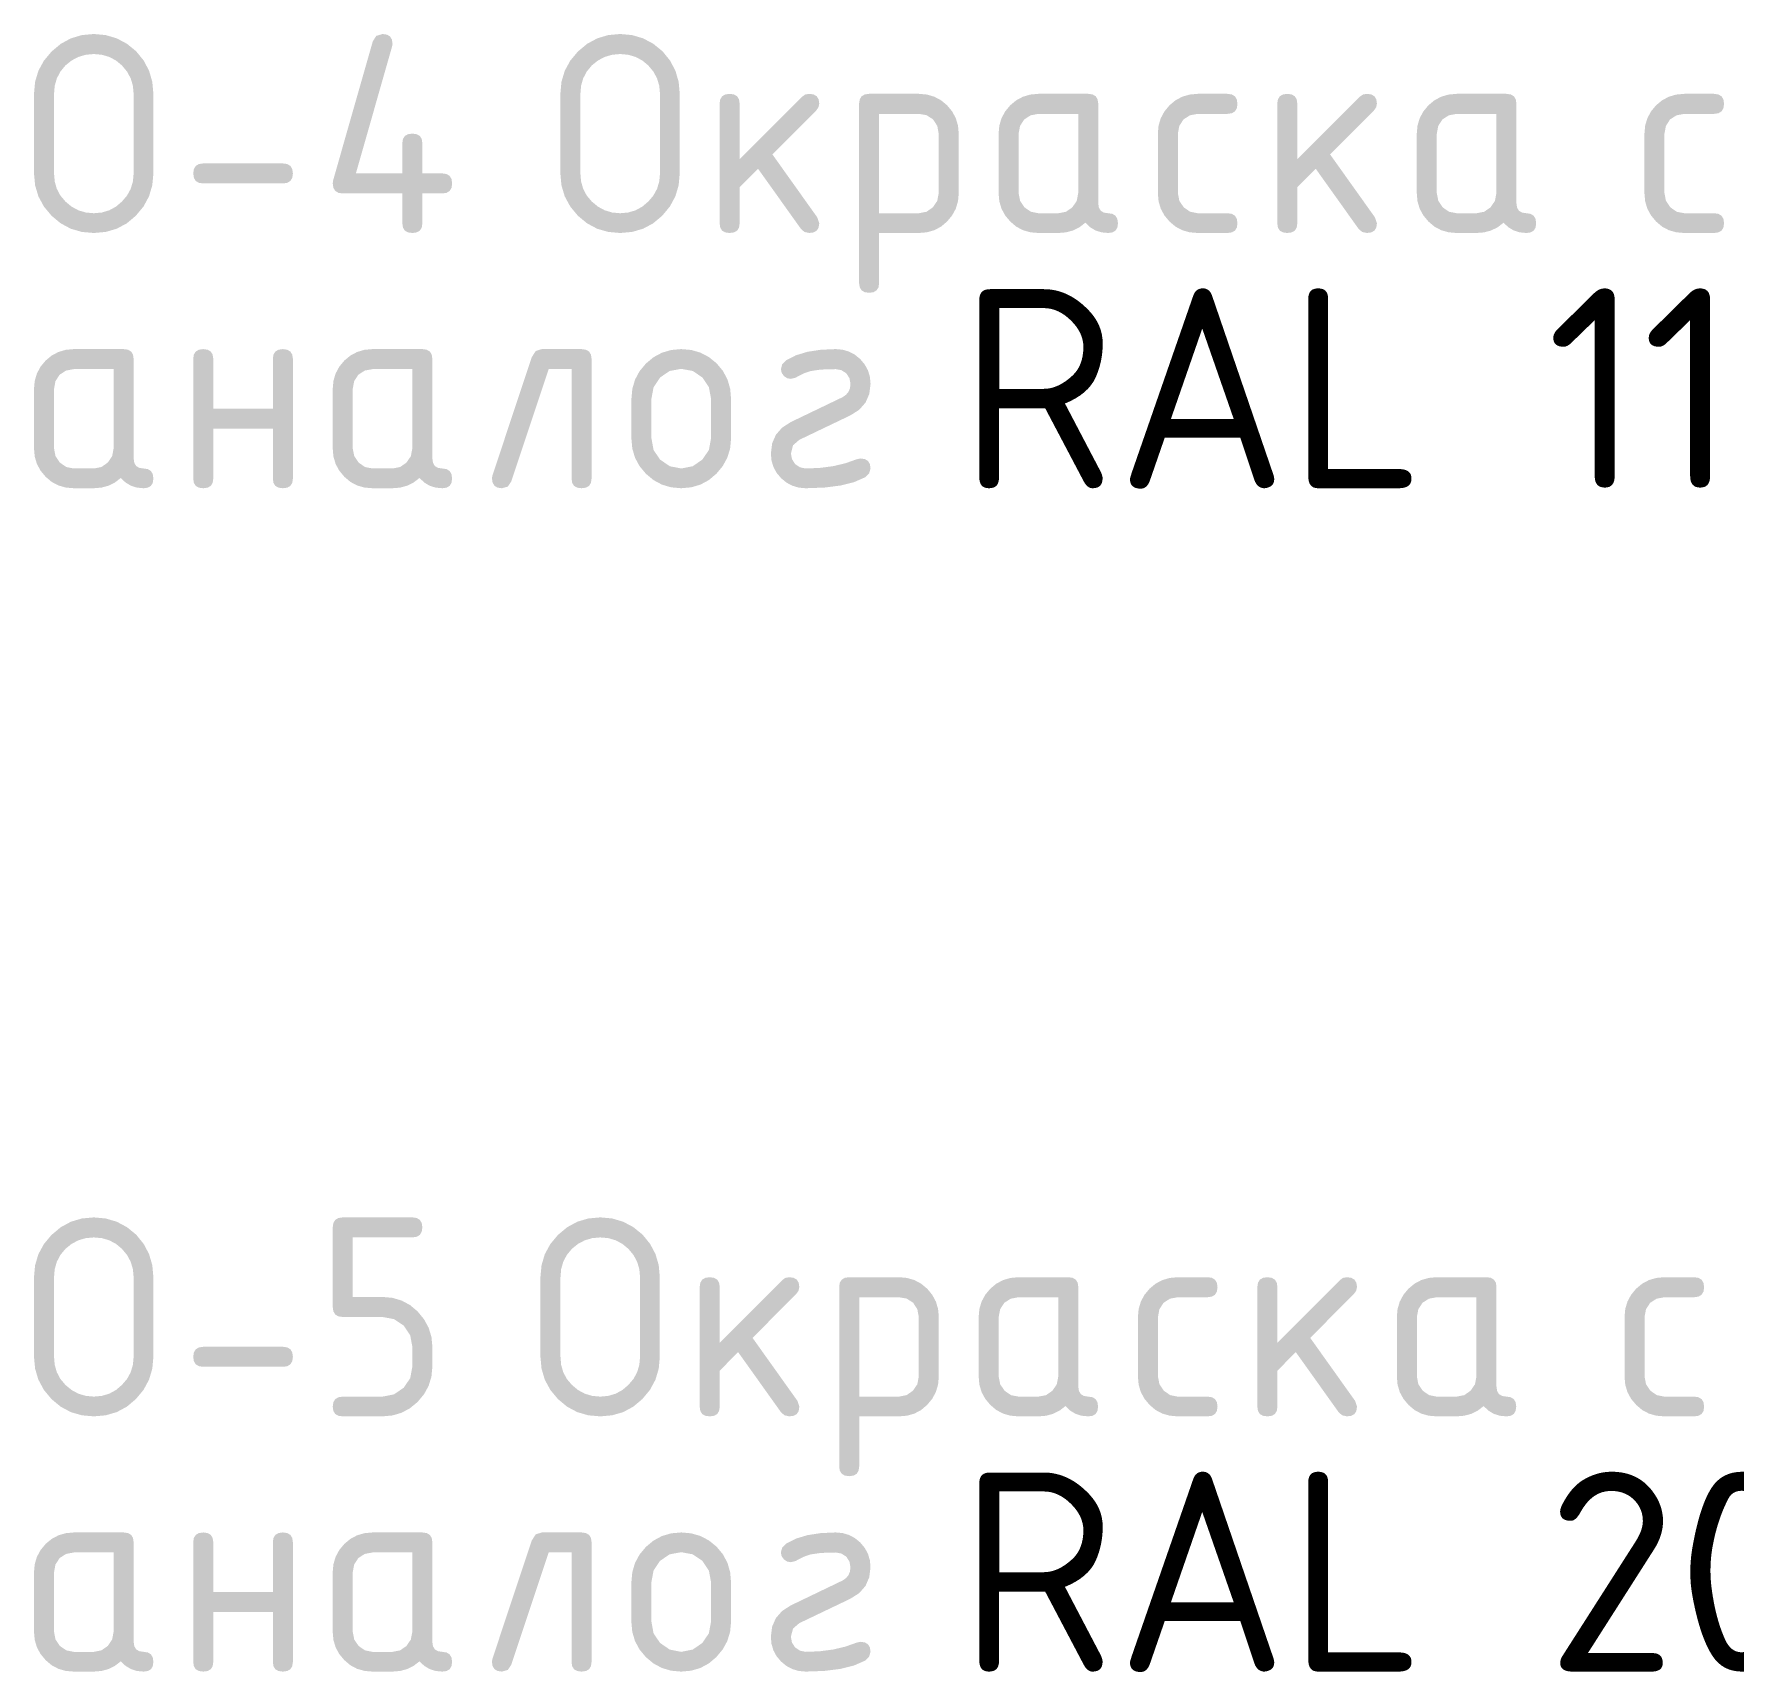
# Model space of a CAD drawing. Header units: millimetres. Extents: x 0 to 1189, y 0 to 841.
# Drawn here: x 1006.08 to 1031.94, y 566.24 to 591.15 of the extents above; entities that cross this region are included whole.
import ezdxf

# ---------------------------------------------------------------- set-up
doc = ezdxf.new("R2010")
doc.units = ezdxf.units.MM

msp = doc.modelspace()

# ---------------------------------------------------------------- hatches: boundary and pattern name
h = msp.add_hatch(color=7)
h.paths.add_polyline_path([(1007.598452, 589.034186), (1007.598452, 590.244654), (1007.587299, 590.366817), (1007.553873, 590.479472), (1007.498226, 590.582618), (1007.42041, 590.676256), (1007.329313, 590.751755), (1007.227416, 590.806067), (1007.11508, 590.838882), (1006.992667, 590.849889), (1006.870504, 590.838882), (1006.757849, 590.806067), (1006.654703, 590.751755), (1006.561065, 590.676256), (1006.483938, 590.582618), (1006.429807, 590.479472), (1006.397897, 590.366817), (1006.387432, 590.244654), (1006.387432, 589.034186), (1006.397897, 588.911773), (1006.429807, 588.799437), (1006.483938, 588.69754), (1006.561065, 588.606443), (1006.654703, 588.528626), (1006.757849, 588.47298), (1006.870504, 588.439554), (1006.992667, 588.4284), (1007.11508, 588.439554), (1007.227416, 588.47298), (1007.329313, 588.528626), (1007.42041, 588.606443), (1007.498226, 588.69754), (1007.553873, 588.799437), (1007.587299, 588.911773)])
h.paths.add_polyline_path([(1007.898865, 589.034186), (1007.882216, 588.853051), (1007.832236, 588.685197), (1007.748874, 588.530883), (1007.632076, 588.390366), (1007.494109, 588.27449), (1007.341104, 588.192618), (1007.173732, 588.144025), (1006.992667, 588.127988), (1006.810223, 588.144025), (1006.642714, 588.192618), (1006.489364, 588.27449), (1006.349398, 588.390366), (1006.232834, 588.530883), (1006.149445, 588.685197), (1006.099336, 588.853051), (1006.08261, 589.034186), (1006.08261, 590.244654), (1006.099336, 590.427408), (1006.149445, 590.595021), (1006.232834, 590.748267), (1006.349398, 590.887923), (1006.489364, 591.00472), (1006.642714, 591.088083), (1006.810223, 591.138062), (1006.992667, 591.154711), (1007.173801, 591.138131), (1007.341655, 591.088634), (1007.495969, 591.00658), (1007.636486, 590.892332), (1007.750734, 590.751755), (1007.832788, 590.597019), (1007.882285, 590.42802), (1007.898865, 590.244654)])
h = msp.add_hatch(color=7)
h.dxf.hatch_style = 2
h.paths.add_polyline_path([(1010.627202, 588.881499), (1010.631611, 588.923943), (1011.236846, 591.045019), (1011.29052, 591.126737), (1011.385123, 591.154711), (1011.451682, 591.145202), (1011.499224, 591.116677), (1011.527749, 591.069135), (1011.537258, 591.002575), (1011.52899, 590.960132), (1010.978877, 589.034186), (1011.685535, 589.034186), (1011.685535, 589.491143), (1011.695052, 589.557099), (1011.723638, 589.603315), (1011.771344, 589.630514), (1011.838221, 589.63942), (1011.904781, 589.630514), (1011.952323, 589.603315), (1011.980848, 589.557099), (1011.990357, 589.491143), (1011.990357, 589.034186), (1012.295179, 589.034186), (1012.359508, 589.024591), (1012.405904, 588.995876), (1012.434008, 588.948144), (1012.443456, 588.881499), (1012.434008, 588.81494), (1012.405904, 588.767397), (1012.359508, 588.738872), (1012.295179, 588.729364), (1011.990357, 588.729364), (1011.990357, 588.276265), (1011.980848, 588.210076), (1011.952323, 588.163886), (1011.904781, 588.136816), (1011.838221, 588.127988), (1011.771344, 588.136816), (1011.723638, 588.163886), (1011.695052, 588.210076), (1011.685535, 588.276265), (1011.685535, 588.729364), (1010.779888, 588.729364), (1010.71301, 588.738872), (1010.665304, 588.767397), (1010.636719, 588.81494)])
h = msp.add_hatch(color=7)
h.paths.add_polyline_path([(1015.605361, 589.034186), (1015.605361, 590.244654), (1015.594207, 590.366817), (1015.560781, 590.479472), (1015.505135, 590.582618), (1015.427318, 590.676256), (1015.336221, 590.751755), (1015.234324, 590.806067), (1015.121988, 590.838882), (1014.999575, 590.849889), (1014.877412, 590.838882), (1014.764758, 590.806067), (1014.661611, 590.751755), (1014.567974, 590.676256), (1014.490847, 590.582618), (1014.436716, 590.479472), (1014.404805, 590.366817), (1014.394341, 590.244654), (1014.394341, 589.034186), (1014.404805, 588.911773), (1014.436716, 588.799437), (1014.490847, 588.69754), (1014.567974, 588.606443), (1014.661611, 588.528626), (1014.764758, 588.47298), (1014.877412, 588.439554), (1014.999575, 588.4284), (1015.121988, 588.439554), (1015.234324, 588.47298), (1015.336221, 588.528626), (1015.427318, 588.606443), (1015.505135, 588.69754), (1015.560781, 588.799437), (1015.594207, 588.911773)])
h.paths.add_polyline_path([(1015.905773, 589.034186), (1015.889125, 588.853051), (1015.839145, 588.685197), (1015.755782, 588.530883), (1015.638985, 588.390366), (1015.501018, 588.27449), (1015.348012, 588.192618), (1015.180641, 588.144025), (1014.999575, 588.127988), (1014.817132, 588.144025), (1014.649623, 588.192618), (1014.496273, 588.27449), (1014.356307, 588.390366), (1014.239742, 588.530883), (1014.156354, 588.685197), (1014.106245, 588.853051), (1014.089519, 589.034186), (1014.089519, 590.244654), (1014.106245, 590.427408), (1014.156354, 590.595021), (1014.239742, 590.748267), (1014.356307, 590.887923), (1014.496273, 591.00472), (1014.649623, 591.088083), (1014.817132, 591.138062), (1014.999575, 591.154711), (1015.18071, 591.138131), (1015.348564, 591.088634), (1015.502878, 591.00658), (1015.643395, 590.892332), (1015.757643, 590.751755), (1015.839696, 590.597019), (1015.889194, 590.42802), (1015.905773, 590.244654)])
h = msp.add_hatch(color=7)
h.dxf.hatch_style = 2
h.paths.add_polyline_path([(1016.81699, 589.249711), (1017.76949, 590.202211), (1017.815999, 590.234595), (1017.875324, 590.244654), (1017.942202, 590.235206), (1017.989908, 590.207103), (1018.018493, 590.160706), (1018.02801, 590.096377), (1018.015746, 590.038707), (1017.981157, 589.990544), (1017.316391, 589.32192), (1017.998245, 588.36501), (1018.02801, 588.276265), (1018.018493, 588.210076), (1017.989908, 588.163886), (1017.942202, 588.136816), (1017.875324, 588.127988), (1017.802426, 588.143766), (1017.748544, 588.191377), (1017.096457, 589.105844), (1016.81699, 588.822519), (1016.81699, 588.276265), (1016.807482, 588.210076), (1016.778957, 588.163886), (1016.731414, 588.136816), (1016.664855, 588.127988), (1016.597977, 588.136816), (1016.550271, 588.163886), (1016.521685, 588.210076), (1016.512168, 588.276265), (1016.512168, 590.096377), (1016.521685, 590.160706), (1016.550271, 590.207103), (1016.597977, 590.235206), (1016.664855, 590.244654), (1016.731414, 590.235206), (1016.778957, 590.207103), (1016.807482, 590.160706), (1016.81699, 590.096377)])
h = msp.add_hatch(color=7)
h.paths.add_polyline_path([(1018.63411, 590.096377), (1018.643627, 590.160706), (1018.672213, 590.207103), (1018.719919, 590.235206), (1018.786797, 590.244654), (1019.544167, 590.244654), (1019.666579, 590.23357), (1019.778915, 590.200626), (1019.880813, 590.146288), (1019.97191, 590.071022), (1020.049726, 589.977384), (1020.105373, 589.874238), (1020.138799, 589.761583), (1020.149952, 589.63942), (1020.149952, 588.733222), (1020.138799, 588.611059), (1020.105373, 588.498404), (1020.049726, 588.395258), (1019.97191, 588.301621), (1019.880813, 588.224493), (1019.778915, 588.170362), (1019.666579, 588.138452), (1019.544167, 588.127988), (1018.938932, 588.127988), (1018.938932, 587.366208), (1018.929424, 587.30188), (1018.900898, 587.255483), (1018.853356, 587.227379), (1018.786797, 587.217931), (1018.719919, 587.227379), (1018.672213, 587.255483), (1018.643627, 587.30188), (1018.63411, 587.366208)])
h.paths.add_polyline_path([(1018.938932, 589.939832), (1018.938932, 588.4284), (1019.544167, 588.4284), (1019.659715, 588.450724), (1019.755833, 588.517697), (1019.822806, 588.615951), (1019.84513, 588.733222), (1019.84513, 589.63942), (1019.823357, 589.756691), (1019.760243, 589.854945), (1019.66192, 589.919713), (1019.544167, 589.939832)])
h = msp.add_hatch(color=7)
h.paths.add_polyline_path([(1021.967072, 589.939832), (1021.361838, 589.939832), (1021.244084, 589.918059), (1021.145761, 589.854945), (1021.082647, 589.756691), (1021.060874, 589.63942), (1021.060874, 588.733222), (1021.083198, 588.617605), (1021.150171, 588.517697), (1021.247943, 588.450724), (1021.361838, 588.4284), (1021.666108, 588.4284), (1021.781657, 588.450724), (1021.877775, 588.517697), (1021.944748, 588.615951), (1021.967072, 588.733222)])
h.paths.add_polyline_path([(1022.572306, 588.276265), (1022.562858, 588.210076), (1022.534755, 588.163886), (1022.488358, 588.136816), (1022.424029, 588.127988), (1022.321633, 588.137565), (1022.229933, 588.166573), (1022.148465, 588.215424), (1022.076764, 588.284533), (1021.987097, 588.215424), (1021.889006, 588.166573), (1021.782131, 588.137565), (1021.666108, 588.127988), (1021.361838, 588.127988), (1021.239425, 588.138452), (1021.127089, 588.170362), (1021.025191, 588.224493), (1020.934095, 588.301621), (1020.856278, 588.394638), (1020.800632, 588.496751), (1020.767206, 588.609199), (1020.756052, 588.733222), (1020.756052, 589.63942), (1020.767206, 589.761583), (1020.800632, 589.874238), (1020.856278, 589.977384), (1020.934095, 590.071022), (1021.025191, 590.146288), (1021.127089, 590.200626), (1021.239425, 590.23357), (1021.361838, 590.244654), (1022.119207, 590.244654), (1022.186085, 590.235206), (1022.233791, 590.207103), (1022.262377, 590.160706), (1022.271894, 590.096377), (1022.271894, 588.581087), (1022.281403, 588.514209), (1022.309928, 588.466503), (1022.35747, 588.437917), (1022.424029, 588.4284), (1022.488358, 588.418892), (1022.534755, 588.390366), (1022.562858, 588.342824)])
h = msp.add_hatch(color=7)
h.dxf.hatch_style = 2
h.paths.add_polyline_path([(1023.483523, 589.63942), (1023.483523, 588.733222), (1023.505848, 588.617605), (1023.57282, 588.517697), (1023.670592, 588.450724), (1023.784487, 588.4284), (1024.237035, 588.4284), (1024.303913, 588.418892), (1024.351619, 588.390366), (1024.380204, 588.342824), (1024.389721, 588.276265), (1024.380204, 588.210076), (1024.351619, 588.163886), (1024.303913, 588.136816), (1024.237035, 588.127988), (1023.784487, 588.127988), (1023.662074, 588.138452), (1023.549738, 588.170362), (1023.447841, 588.224493), (1023.356744, 588.301621), (1023.278928, 588.394638), (1023.223281, 588.496751), (1023.189855, 588.609199), (1023.178701, 588.733222), (1023.178701, 589.63942), (1023.189855, 589.761583), (1023.223281, 589.874238), (1023.278928, 589.977384), (1023.356744, 590.071022), (1023.447841, 590.146288), (1023.549738, 590.200626), (1023.662074, 590.23357), (1023.784487, 590.244654), (1024.237035, 590.244654), (1024.303913, 590.235146), (1024.351619, 590.206621), (1024.380204, 590.159078), (1024.389721, 590.092519), (1024.380204, 590.025641), (1024.351619, 589.977935), (1024.303913, 589.949349), (1024.237035, 589.939832), (1023.784487, 589.939832), (1023.666734, 589.918059), (1023.568411, 589.854945), (1023.505296, 589.756691)])
h = msp.add_hatch(color=7)
h.dxf.hatch_style = 2
h.paths.add_polyline_path([(1025.300522, 589.249711), (1026.253022, 590.202211), (1026.299531, 590.234595), (1026.358856, 590.244654), (1026.425734, 590.235206), (1026.47344, 590.207103), (1026.502025, 590.160706), (1026.511542, 590.096377), (1026.499278, 590.038707), (1026.464689, 589.990544), (1025.799923, 589.32192), (1026.481777, 588.36501), (1026.511542, 588.276265), (1026.502025, 588.210076), (1026.47344, 588.163886), (1026.425734, 588.136816), (1026.358856, 588.127988), (1026.285958, 588.143766), (1026.232076, 588.191377), (1025.579989, 589.105844), (1025.300522, 588.822519), (1025.300522, 588.276265), (1025.291014, 588.210076), (1025.262489, 588.163886), (1025.214946, 588.136816), (1025.148387, 588.127988), (1025.081509, 588.136816), (1025.033803, 588.163886), (1025.005217, 588.210076), (1024.9957, 588.276265), (1024.9957, 590.096377), (1025.005217, 590.160706), (1025.033803, 590.207103), (1025.081509, 590.235206), (1025.148387, 590.244654), (1025.214946, 590.235206), (1025.262489, 590.207103), (1025.291014, 590.160706), (1025.300522, 590.096377)])
h = msp.add_hatch(color=7)
h.paths.add_polyline_path([(1028.328662, 589.939832), (1027.723428, 589.939832), (1027.605674, 589.918059), (1027.507351, 589.854945), (1027.444237, 589.756691), (1027.422464, 589.63942), (1027.422464, 588.733222), (1027.444788, 588.617605), (1027.511761, 588.517697), (1027.609533, 588.450724), (1027.723428, 588.4284), (1028.027699, 588.4284), (1028.143247, 588.450724), (1028.239365, 588.517697), (1028.306338, 588.615951), (1028.328662, 588.733222)])
h.paths.add_polyline_path([(1028.933897, 588.276265), (1028.924448, 588.210076), (1028.896345, 588.163886), (1028.849948, 588.136816), (1028.78562, 588.127988), (1028.683223, 588.137565), (1028.591523, 588.166573), (1028.510055, 588.215424), (1028.438354, 588.284533), (1028.348687, 588.215424), (1028.250596, 588.166573), (1028.143721, 588.137565), (1028.027699, 588.127988), (1027.723428, 588.127988), (1027.601015, 588.138452), (1027.488679, 588.170362), (1027.386782, 588.224493), (1027.295685, 588.301621), (1027.217869, 588.394638), (1027.162222, 588.496751), (1027.128796, 588.609199), (1027.117642, 588.733222), (1027.117642, 589.63942), (1027.128796, 589.761583), (1027.162222, 589.874238), (1027.217869, 589.977384), (1027.295685, 590.071022), (1027.386782, 590.146288), (1027.488679, 590.200626), (1027.601015, 590.23357), (1027.723428, 590.244654), (1028.480798, 590.244654), (1028.547676, 590.235206), (1028.595381, 590.207103), (1028.623967, 590.160706), (1028.633484, 590.096377), (1028.633484, 588.581087), (1028.642993, 588.514209), (1028.671518, 588.466503), (1028.71906, 588.437917), (1028.78562, 588.4284), (1028.849948, 588.418892), (1028.896345, 588.390366), (1028.924448, 588.342824)])
h = msp.add_hatch(color=7)
h.dxf.hatch_style = 2
h.paths.add_polyline_path([(1030.885609, 589.63942), (1030.885609, 588.733222), (1030.907933, 588.617605), (1030.974906, 588.517697), (1031.072677, 588.450724), (1031.186572, 588.4284), (1031.63912, 588.4284), (1031.705998, 588.418892), (1031.753704, 588.390366), (1031.78229, 588.342824), (1031.791807, 588.276265), (1031.78229, 588.210076), (1031.753704, 588.163886), (1031.705998, 588.136816), (1031.63912, 588.127988), (1031.186572, 588.127988), (1031.064159, 588.138452), (1030.951824, 588.170362), (1030.849926, 588.224493), (1030.758829, 588.301621), (1030.681013, 588.394638), (1030.625366, 588.496751), (1030.59194, 588.609199), (1030.580787, 588.733222), (1030.580787, 589.63942), (1030.59194, 589.761583), (1030.625366, 589.874238), (1030.681013, 589.977384), (1030.758829, 590.071022), (1030.849926, 590.146288), (1030.951824, 590.200626), (1031.064159, 590.23357), (1031.186572, 590.244654), (1031.63912, 590.244654), (1031.705998, 590.235146), (1031.753704, 590.206621), (1031.78229, 590.159078), (1031.791807, 590.092519), (1031.78229, 590.025641), (1031.753704, 589.977935), (1031.705998, 589.949349), (1031.63912, 589.939832), (1031.186572, 589.939832), (1031.068819, 589.918059), (1030.970496, 589.854945), (1030.907382, 589.756691)])
h = msp.add_hatch(color=7)
h.dxf.hatch_style = 2
h.paths.add_polyline_path([(1009.868415, 588.881499), (1008.657946, 588.881499), (1008.591068, 588.891016), (1008.543362, 588.919602), (1008.514777, 588.967308), (1008.50526, 589.034186), (1008.514777, 589.100745), (1008.543362, 589.148287), (1008.591068, 589.176813), (1008.657946, 589.186321), (1009.868415, 589.186321), (1009.935293, 589.176813), (1009.982999, 589.148287), (1010.011585, 589.100745), (1010.021102, 589.034186), (1010.011585, 588.967308), (1009.982999, 588.919602), (1009.935293, 588.891016)])
h = msp.add_hatch(color=7)
h.paths.add_polyline_path([(1007.29363, 586.057152), (1006.688396, 586.057152), (1006.570643, 586.035379), (1006.472319, 585.972265), (1006.409205, 585.87401), (1006.387432, 585.756739), (1006.387432, 584.850541), (1006.409757, 584.734924), (1006.476729, 584.635016), (1006.574501, 584.568044), (1006.688396, 584.545719), (1006.992667, 584.545719), (1007.108215, 584.568044), (1007.204333, 584.635016), (1007.271306, 584.73327), (1007.29363, 584.850541)])
h.paths.add_polyline_path([(1007.898865, 584.393584), (1007.889416, 584.327395), (1007.861313, 584.281205), (1007.814916, 584.254135), (1007.750588, 584.245307), (1007.648191, 584.254884), (1007.556491, 584.283892), (1007.475023, 584.332744), (1007.403322, 584.401852), (1007.313655, 584.332744), (1007.215564, 584.283892), (1007.108689, 584.254884), (1006.992667, 584.245307), (1006.688396, 584.245307), (1006.565983, 584.255772), (1006.453647, 584.287682), (1006.35175, 584.341813), (1006.260653, 584.41894), (1006.182837, 584.511958), (1006.12719, 584.61407), (1006.093764, 584.726518), (1006.08261, 584.850541), (1006.08261, 585.756739), (1006.093764, 585.878902), (1006.12719, 585.991557), (1006.182837, 586.094703), (1006.260653, 586.188341), (1006.35175, 586.263608), (1006.453647, 586.317945), (1006.565983, 586.350889), (1006.688396, 586.361974), (1007.445766, 586.361974), (1007.512644, 586.352526), (1007.56035, 586.324422), (1007.588935, 586.278025), (1007.598452, 586.213697), (1007.598452, 584.698406), (1007.607961, 584.631528), (1007.636486, 584.583822), (1007.684028, 584.555237), (1007.750588, 584.545719), (1007.814916, 584.536211), (1007.861313, 584.507686), (1007.889416, 584.460143)])
h = msp.add_hatch(color=7)
h.dxf.hatch_style = 2
h.paths.add_polyline_path([(1008.809795, 585.151505), (1008.809795, 584.393584), (1008.800287, 584.327395), (1008.771762, 584.281205), (1008.724219, 584.254135), (1008.65766, 584.245307), (1008.590782, 584.254135), (1008.543076, 584.281205), (1008.51449, 584.327395), (1008.504973, 584.393584), (1008.504973, 586.213697), (1008.51449, 586.278025), (1008.543076, 586.324422), (1008.590782, 586.352526), (1008.65766, 586.361974), (1008.724219, 586.352526), (1008.771762, 586.324422), (1008.800287, 586.278025), (1008.809795, 586.213697), (1008.809795, 585.455776), (1009.715993, 585.455776), (1009.715993, 586.213697), (1009.725502, 586.278025), (1009.754027, 586.324422), (1009.80157, 586.352526), (1009.868129, 586.361974), (1009.935007, 586.352526), (1009.982713, 586.324422), (1010.011298, 586.278025), (1010.020815, 586.213697), (1010.020815, 584.393584), (1010.011298, 584.327395), (1009.982713, 584.281205), (1009.935007, 584.254135), (1009.868129, 584.245307), (1009.80157, 584.254135), (1009.754027, 584.281205), (1009.725502, 584.327395), (1009.715993, 584.393584), (1009.715993, 585.151505)])
h = msp.add_hatch(color=7)
h.paths.add_polyline_path([(1011.837649, 586.057152), (1011.232415, 586.057152), (1011.114661, 586.035379), (1011.016338, 585.972265), (1010.953224, 585.87401), (1010.931451, 585.756739), (1010.931451, 584.850541), (1010.953775, 584.734924), (1011.020748, 584.635016), (1011.11852, 584.568044), (1011.232415, 584.545719), (1011.536685, 584.545719), (1011.652234, 584.568044), (1011.748352, 584.635016), (1011.815325, 584.73327), (1011.837649, 584.850541)])
h.paths.add_polyline_path([(1012.442883, 584.393584), (1012.433435, 584.327395), (1012.405332, 584.281205), (1012.358935, 584.254135), (1012.294606, 584.245307), (1012.192209, 584.254884), (1012.10051, 584.283892), (1012.019042, 584.332744), (1011.947341, 584.401852), (1011.857674, 584.332744), (1011.759583, 584.283892), (1011.652708, 584.254884), (1011.536685, 584.245307), (1011.232415, 584.245307), (1011.110002, 584.255772), (1010.997666, 584.287682), (1010.895768, 584.341813), (1010.804671, 584.41894), (1010.726855, 584.511958), (1010.671208, 584.61407), (1010.637782, 584.726518), (1010.626629, 584.850541), (1010.626629, 585.756739), (1010.637782, 585.878902), (1010.671208, 585.991557), (1010.726855, 586.094703), (1010.804671, 586.188341), (1010.895768, 586.263608), (1010.997666, 586.317945), (1011.110002, 586.350889), (1011.232415, 586.361974), (1011.989784, 586.361974), (1012.056662, 586.352526), (1012.104368, 586.324422), (1012.132954, 586.278025), (1012.142471, 586.213697), (1012.142471, 584.698406), (1012.151979, 584.631528), (1012.180505, 584.583822), (1012.228047, 584.555237), (1012.294606, 584.545719), (1012.358935, 584.536211), (1012.405332, 584.507686), (1012.433435, 584.460143)])
h = msp.add_hatch(color=7)
h.dxf.hatch_style = 2
h.paths.add_polyline_path([(1013.806913, 586.361974), (1014.412147, 586.361974), (1014.479025, 586.352526), (1014.526731, 586.324422), (1014.555317, 586.278025), (1014.564834, 586.213697), (1014.564834, 584.393584), (1014.555317, 584.327395), (1014.526731, 584.281205), (1014.479025, 584.254135), (1014.412147, 584.245307), (1014.345588, 584.254135), (1014.298046, 584.281205), (1014.26952, 584.327395), (1014.260012, 584.393584), (1014.260012, 586.057152), (1013.912746, 586.057152), (1013.341136, 584.346731), (1013.290424, 584.270594), (1013.201679, 584.245307), (1013.134801, 584.254816), (1013.087095, 584.283341), (1013.058509, 584.330883), (1013.048992, 584.397443), (1013.057811, 584.444296), (1013.654778, 586.239053), (1013.714722, 586.332346)])
h = msp.add_hatch(color=7)
h.paths.add_polyline_path([(1015.170648, 584.998818), (1015.170648, 585.604053), (1015.184247, 585.756559), (1015.225287, 585.896817), (1015.294128, 586.02519), (1015.391134, 586.142039), (1015.507664, 586.238725), (1015.635873, 586.307403), (1015.776071, 586.348383), (1015.928569, 586.361974), (1016.081066, 586.348443), (1016.221264, 586.307886), (1016.349473, 586.240353), (1016.466003, 586.145897), (1016.563009, 586.029298), (1016.63185, 585.900607), (1016.67289, 585.759099), (1016.68649, 585.604053), (1016.68649, 584.998818), (1016.67221, 584.848862), (1016.629714, 584.709913), (1016.559521, 584.582022), (1016.462145, 584.465242), (1016.347225, 584.368555), (1016.219128, 584.299877), (1016.079145, 584.258898), (1015.928569, 584.245307), (1015.776071, 584.258898), (1015.635873, 584.299877), (1015.507664, 584.368555), (1015.391134, 584.465242), (1015.294128, 584.582022), (1015.225287, 584.709913), (1015.184247, 584.848862)])
h.paths.add_polyline_path([(1016.381668, 585.003228), (1016.381668, 585.608462), (1016.349353, 585.782026), (1016.250478, 585.930372), (1016.103579, 586.029246), (1015.928569, 586.061561), (1015.753558, 586.029246), (1015.606659, 585.930372), (1015.507785, 585.782026), (1015.47547, 585.608462), (1015.47547, 585.003228), (1015.507785, 584.826357), (1015.606659, 584.681318), (1015.753558, 584.580239), (1015.928569, 584.545719), (1016.103579, 584.580239), (1016.250478, 584.681318), (1016.349353, 584.827804)])
h = msp.add_hatch(color=7)
h.dxf.hatch_style = 2
h.paths.add_polyline_path([(1018.655458, 584.698406), (1018.722336, 584.688889), (1018.770042, 584.660303), (1018.798628, 584.612597), (1018.808145, 584.545719), (1018.786372, 584.470134), (1018.723258, 584.410672), (1018.557471, 584.338325), (1018.351946, 584.286648), (1018.106629, 584.255642), (1017.82147, 584.245307), (1017.716894, 584.254816), (1017.619449, 584.283341), (1017.52986, 584.330883), (1017.448848, 584.397443), (1017.37974, 584.478523), (1017.330888, 584.568595), (1017.30188, 584.667349), (1017.292303, 584.774474), (1017.311406, 584.928297), (1017.368646, 585.05959), (1017.463921, 585.167938), (1017.597125, 585.252929), (1018.380402, 585.629409), (1018.43356, 585.665375), (1018.472042, 585.710437), (1018.495434, 585.765834), (1018.503323, 585.832807), (1018.487338, 585.919486), (1018.439933, 585.993762), (1018.364003, 586.041373), (1018.278978, 586.057152), (1018.052842, 586.05033), (1017.893679, 586.027386), (1017.78571, 585.98949), (1017.664925, 585.925962), (1017.597125, 585.908875), (1017.539454, 585.918934), (1017.491292, 585.951318), (1017.455532, 586.002581), (1017.44499, 586.057152), (1017.464558, 586.132806), (1017.525467, 586.192751), (1017.672194, 586.267328), (1017.846412, 586.32015), (1018.048536, 586.351578), (1018.278978, 586.361974), (1018.383554, 586.352465), (1018.480999, 586.32394), (1018.570589, 586.276398), (1018.6516, 586.209838), (1018.720709, 586.12713), (1018.76956, 586.037239), (1018.798568, 585.93939), (1018.808145, 585.832807), (1018.789042, 585.678984), (1018.731802, 585.547691), (1018.636528, 585.439343), (1018.503323, 585.354352), (1017.724456, 584.981731), (1017.628958, 584.89898), (1017.597125, 584.774474), (1017.61311, 584.687795), (1017.660515, 584.613519), (1017.734791, 584.563703), (1017.82147, 584.545719), (1018.036668, 584.554496), (1018.237499, 584.580791), (1018.424069, 584.624552), (1018.596478, 584.685728)])
h = msp.add_hatch(color=7)
h.paths.add_polyline_path([(1007.598452, 571.034013), (1007.598452, 572.244482), (1007.587299, 572.366645), (1007.553873, 572.4793), (1007.498226, 572.582446), (1007.42041, 572.676084), (1007.329313, 572.751583), (1007.227416, 572.805895), (1007.11508, 572.838709), (1006.992667, 572.849717), (1006.870504, 572.838709), (1006.757849, 572.805895), (1006.654703, 572.751583), (1006.561065, 572.676084), (1006.483938, 572.582446), (1006.429807, 572.4793), (1006.397897, 572.366645), (1006.387432, 572.244482), (1006.387432, 571.034013), (1006.397897, 570.911601), (1006.429807, 570.799265), (1006.483938, 570.697367), (1006.561065, 570.60627), (1006.654703, 570.528454), (1006.757849, 570.472807), (1006.870504, 570.439381), (1006.992667, 570.428228), (1007.11508, 570.439381), (1007.227416, 570.472807), (1007.329313, 570.528454), (1007.42041, 570.60627), (1007.498226, 570.697367), (1007.553873, 570.799265), (1007.587299, 570.911601)])
h.paths.add_polyline_path([(1007.898865, 571.034013), (1007.882216, 570.852879), (1007.832236, 570.685025), (1007.748874, 570.530711), (1007.632076, 570.390194), (1007.494109, 570.274318), (1007.341104, 570.192446), (1007.173732, 570.143852), (1006.992667, 570.127816), (1006.810223, 570.143852), (1006.642714, 570.192446), (1006.489364, 570.274318), (1006.349398, 570.390194), (1006.232834, 570.530711), (1006.149445, 570.685025), (1006.099336, 570.852879), (1006.08261, 571.034013), (1006.08261, 572.244482), (1006.099336, 572.427236), (1006.149445, 572.594848), (1006.232834, 572.748095), (1006.349398, 572.88775), (1006.489364, 573.004548), (1006.642714, 573.08791), (1006.810223, 573.13789), (1006.992667, 573.154539), (1007.173801, 573.137959), (1007.341655, 573.088462), (1007.495969, 573.006408), (1007.636486, 572.89216), (1007.750734, 572.751583), (1007.832788, 572.596847), (1007.882285, 572.427847), (1007.898865, 572.244482)])
h = msp.add_hatch(color=7)
h.dxf.hatch_style = 2
h.paths.add_polyline_path([(1010.627126, 571.791383), (1010.627126, 573.002403), (1010.636643, 573.068962), (1010.665229, 573.116505), (1010.712935, 573.14503), (1010.779813, 573.154539), (1011.838146, 573.154539), (1011.904705, 573.14503), (1011.952247, 573.116505), (1011.980773, 573.068962), (1011.990281, 573.002403), (1011.980773, 572.935525), (1011.952247, 572.887819), (1011.904705, 572.859234), (1011.838146, 572.849717), (1010.931948, 572.849717), (1010.931948, 571.94407), (1011.385047, 571.94407), (1011.535623, 571.93047), (1011.675606, 571.889431), (1011.803704, 571.820589), (1011.918623, 571.723584), (1012.015999, 571.604573), (1012.086193, 571.475537), (1012.128688, 571.336166), (1012.142968, 571.186149), (1012.142968, 570.885737), (1012.128688, 570.733231), (1012.086193, 570.592972), (1012.015999, 570.464599), (1011.918623, 570.34775), (1011.801843, 570.251064), (1011.673953, 570.182386), (1011.535003, 570.141406), (1011.385047, 570.127816), (1010.779813, 570.127816), (1010.712935, 570.136644), (1010.665229, 570.163713), (1010.636643, 570.209904), (1010.627126, 570.276092), (1010.636643, 570.342652), (1010.665229, 570.390194), (1010.712935, 570.418719), (1010.779813, 570.428228), (1011.385047, 570.428228), (1011.560058, 570.462748), (1011.706957, 570.563827), (1011.805831, 570.708865), (1011.838146, 570.885737), (1011.838146, 571.186149), (1011.805831, 571.36116), (1011.706957, 571.508059), (1011.560058, 571.606933), (1011.385047, 571.639248), (1010.779813, 571.639248), (1010.712935, 571.648756), (1010.665229, 571.677282), (1010.636643, 571.724824)])
h = msp.add_hatch(color=7)
h.paths.add_polyline_path([(1015.302359, 571.034013), (1015.302359, 572.244482), (1015.291206, 572.366645), (1015.25778, 572.4793), (1015.202133, 572.582446), (1015.124317, 572.676084), (1015.03322, 572.751583), (1014.931323, 572.805895), (1014.818987, 572.838709), (1014.696574, 572.849717), (1014.574411, 572.838709), (1014.461756, 572.805895), (1014.35861, 572.751583), (1014.264972, 572.676084), (1014.187845, 572.582446), (1014.133714, 572.4793), (1014.101804, 572.366645), (1014.09134, 572.244482), (1014.09134, 571.034013), (1014.101804, 570.911601), (1014.133714, 570.799265), (1014.187845, 570.697367), (1014.264972, 570.60627), (1014.35861, 570.528454), (1014.461756, 570.472807), (1014.574411, 570.439381), (1014.696574, 570.428228), (1014.818987, 570.439381), (1014.931323, 570.472807), (1015.03322, 570.528454), (1015.124317, 570.60627), (1015.202133, 570.697367), (1015.25778, 570.799265), (1015.291206, 570.911601)])
h.paths.add_polyline_path([(1015.602772, 571.034013), (1015.586123, 570.852879), (1015.536144, 570.685025), (1015.452781, 570.530711), (1015.335984, 570.390194), (1015.198016, 570.274318), (1015.045011, 570.192446), (1014.877639, 570.143852), (1014.696574, 570.127816), (1014.51413, 570.143852), (1014.346621, 570.192446), (1014.193271, 570.274318), (1014.053306, 570.390194), (1013.936741, 570.530711), (1013.853352, 570.685025), (1013.803243, 570.852879), (1013.786517, 571.034013), (1013.786517, 572.244482), (1013.803243, 572.427236), (1013.853352, 572.594848), (1013.936741, 572.748095), (1014.053306, 572.88775), (1014.193271, 573.004548), (1014.346621, 573.08791), (1014.51413, 573.13789), (1014.696574, 573.154539), (1014.877708, 573.137959), (1015.045562, 573.088462), (1015.199876, 573.006408), (1015.340393, 572.89216), (1015.454641, 572.751583), (1015.536695, 572.596847), (1015.586192, 572.427847), (1015.602772, 572.244482)])
h = msp.add_hatch(color=7)
h.dxf.hatch_style = 2
h.paths.add_polyline_path([(1016.513951, 571.249539), (1017.466451, 572.202039), (1017.51296, 572.234423), (1017.572284, 572.244482), (1017.639162, 572.235034), (1017.686868, 572.206931), (1017.715454, 572.160534), (1017.724971, 572.096205), (1017.712707, 572.038534), (1017.678118, 571.990372), (1017.013352, 571.321748), (1017.695205, 570.364838), (1017.724971, 570.276092), (1017.715454, 570.209904), (1017.686868, 570.163713), (1017.639162, 570.136644), (1017.572284, 570.127816), (1017.499386, 570.143594), (1017.445505, 570.191205), (1016.793417, 571.105671), (1016.513951, 570.822347), (1016.513951, 570.276092), (1016.504443, 570.209904), (1016.475917, 570.163713), (1016.428375, 570.136644), (1016.361816, 570.127816), (1016.294938, 570.136644), (1016.247232, 570.163713), (1016.218646, 570.209904), (1016.209129, 570.276092), (1016.209129, 572.096205), (1016.218646, 572.160534), (1016.247232, 572.206931), (1016.294938, 572.235034), (1016.361816, 572.244482), (1016.428375, 572.235034), (1016.475917, 572.206931), (1016.504443, 572.160534), (1016.513951, 572.096205)])
h = msp.add_hatch(color=7)
h.paths.add_polyline_path([(1018.331033, 572.096205), (1018.34055, 572.160534), (1018.369136, 572.206931), (1018.416842, 572.235034), (1018.48372, 572.244482), (1019.241089, 572.244482), (1019.363502, 572.233398), (1019.475838, 572.200454), (1019.577736, 572.146116), (1019.668833, 572.070849), (1019.746649, 571.977212), (1019.802296, 571.874066), (1019.835722, 571.761411), (1019.846875, 571.639248), (1019.846875, 570.73305), (1019.835722, 570.610887), (1019.802296, 570.498232), (1019.746649, 570.395086), (1019.668833, 570.301448), (1019.577736, 570.224321), (1019.475838, 570.17019), (1019.363502, 570.13828), (1019.241089, 570.127816), (1018.635855, 570.127816), (1018.635855, 569.366036), (1018.626347, 569.301707), (1018.597821, 569.255311), (1018.550279, 569.227207), (1018.48372, 569.217759), (1018.416842, 569.227207), (1018.369136, 569.255311), (1018.34055, 569.301707), (1018.331033, 569.366036)])
h.paths.add_polyline_path([(1018.635855, 571.93966), (1018.635855, 570.428228), (1019.241089, 570.428228), (1019.356638, 570.450552), (1019.452756, 570.517525), (1019.519729, 570.615779), (1019.542053, 570.73305), (1019.542053, 571.639248), (1019.52028, 571.756519), (1019.457166, 571.854773), (1019.358843, 571.919541), (1019.241089, 571.93966)])
h = msp.add_hatch(color=7)
h.paths.add_polyline_path([(1021.663957, 571.93966), (1021.058723, 571.93966), (1020.940969, 571.917887), (1020.842646, 571.854773), (1020.779532, 571.756519), (1020.757759, 571.639248), (1020.757759, 570.73305), (1020.780083, 570.617433), (1020.847056, 570.517525), (1020.944828, 570.450552), (1021.058723, 570.428228), (1021.362993, 570.428228), (1021.478542, 570.450552), (1021.57466, 570.517525), (1021.641633, 570.615779), (1021.663957, 570.73305)])
h.paths.add_polyline_path([(1022.269191, 570.276092), (1022.259743, 570.209904), (1022.23164, 570.163713), (1022.185243, 570.136644), (1022.120915, 570.127816), (1022.018518, 570.137393), (1021.926818, 570.166401), (1021.84535, 570.215252), (1021.773649, 570.284361), (1021.683982, 570.215252), (1021.585891, 570.166401), (1021.479016, 570.137393), (1021.362993, 570.127816), (1021.058723, 570.127816), (1020.93631, 570.13828), (1020.823974, 570.17019), (1020.722077, 570.224321), (1020.63098, 570.301448), (1020.553164, 570.394466), (1020.497517, 570.496579), (1020.464091, 570.609026), (1020.452937, 570.73305), (1020.452937, 571.639248), (1020.464091, 571.761411), (1020.497517, 571.874066), (1020.553164, 571.977212), (1020.63098, 572.070849), (1020.722077, 572.146116), (1020.823974, 572.200454), (1020.93631, 572.233398), (1021.058723, 572.244482), (1021.816092, 572.244482), (1021.88297, 572.235034), (1021.930676, 572.206931), (1021.959262, 572.160534), (1021.968779, 572.096205), (1021.968779, 570.580914), (1021.978288, 570.514037), (1022.006813, 570.466331), (1022.054355, 570.437745), (1022.120915, 570.428228), (1022.185243, 570.418719), (1022.23164, 570.390194), (1022.259743, 570.342652)])
h = msp.add_hatch(color=7)
h.dxf.hatch_style = 2
h.paths.add_polyline_path([(1023.180371, 571.639248), (1023.180371, 570.73305), (1023.202695, 570.617433), (1023.269668, 570.517525), (1023.367439, 570.450552), (1023.481334, 570.428228), (1023.933882, 570.428228), (1024.00076, 570.418719), (1024.048466, 570.390194), (1024.077052, 570.342652), (1024.086569, 570.276092), (1024.077052, 570.209904), (1024.048466, 570.163713), (1024.00076, 570.136644), (1023.933882, 570.127816), (1023.481334, 570.127816), (1023.358921, 570.13828), (1023.246585, 570.17019), (1023.144688, 570.224321), (1023.053591, 570.301448), (1022.975775, 570.394466), (1022.920128, 570.496579), (1022.886702, 570.609026), (1022.875549, 570.73305), (1022.875549, 571.639248), (1022.886702, 571.761411), (1022.920128, 571.874066), (1022.975775, 571.977212), (1023.053591, 572.070849), (1023.144688, 572.146116), (1023.246585, 572.200454), (1023.358921, 572.233398), (1023.481334, 572.244482), (1023.933882, 572.244482), (1024.00076, 572.234974), (1024.048466, 572.206448), (1024.077052, 572.158906), (1024.086569, 572.092347), (1024.077052, 572.025469), (1024.048466, 571.977763), (1024.00076, 571.949177), (1023.933882, 571.93966), (1023.481334, 571.93966), (1023.363581, 571.917887), (1023.265258, 571.854773), (1023.202144, 571.756519)])
h = msp.add_hatch(color=7)
h.dxf.hatch_style = 2
h.paths.add_polyline_path([(1024.997332, 571.249539), (1025.949832, 572.202039), (1025.996341, 572.234423), (1026.055665, 572.244482), (1026.122543, 572.235034), (1026.170249, 572.206931), (1026.198835, 572.160534), (1026.208352, 572.096205), (1026.196087, 572.038534), (1026.161498, 571.990372), (1025.496733, 571.321748), (1026.178586, 570.364838), (1026.208352, 570.276092), (1026.198835, 570.209904), (1026.170249, 570.163713), (1026.122543, 570.136644), (1026.055665, 570.127816), (1025.982767, 570.143594), (1025.928886, 570.191205), (1025.276798, 571.105671), (1024.997332, 570.822347), (1024.997332, 570.276092), (1024.987823, 570.209904), (1024.959298, 570.163713), (1024.911756, 570.136644), (1024.845196, 570.127816), (1024.778319, 570.136644), (1024.730613, 570.163713), (1024.702027, 570.209904), (1024.69251, 570.276092), (1024.69251, 572.096205), (1024.702027, 572.160534), (1024.730613, 572.206931), (1024.778319, 572.235034), (1024.845196, 572.244482), (1024.911756, 572.235034), (1024.959298, 572.206931), (1024.987823, 572.160534), (1024.997332, 572.096205)])
h = msp.add_hatch(color=7)
h.paths.add_polyline_path([(1028.025434, 571.93966), (1027.420199, 571.93966), (1027.302446, 571.917887), (1027.204123, 571.854773), (1027.141009, 571.756519), (1027.119236, 571.639248), (1027.119236, 570.73305), (1027.14156, 570.617433), (1027.208533, 570.517525), (1027.306305, 570.450552), (1027.420199, 570.428228), (1027.72447, 570.428228), (1027.840019, 570.450552), (1027.936137, 570.517525), (1028.00311, 570.615779), (1028.025434, 570.73305)])
h.paths.add_polyline_path([(1028.630668, 570.276092), (1028.62122, 570.209904), (1028.593117, 570.163713), (1028.54672, 570.136644), (1028.482391, 570.127816), (1028.379994, 570.137393), (1028.288295, 570.166401), (1028.206827, 570.215252), (1028.135126, 570.284361), (1028.045458, 570.215252), (1027.947368, 570.166401), (1027.840492, 570.137393), (1027.72447, 570.127816), (1027.420199, 570.127816), (1027.297787, 570.13828), (1027.185451, 570.17019), (1027.083553, 570.224321), (1026.992456, 570.301448), (1026.91464, 570.394466), (1026.858993, 570.496579), (1026.825567, 570.609026), (1026.814414, 570.73305), (1026.814414, 571.639248), (1026.825567, 571.761411), (1026.858993, 571.874066), (1026.91464, 571.977212), (1026.992456, 572.070849), (1027.083553, 572.146116), (1027.185451, 572.200454), (1027.297787, 572.233398), (1027.420199, 572.244482), (1028.177569, 572.244482), (1028.244447, 572.235034), (1028.292153, 572.206931), (1028.320739, 572.160534), (1028.330256, 572.096205), (1028.330256, 570.580914), (1028.339764, 570.514037), (1028.36829, 570.466331), (1028.415832, 570.437745), (1028.482391, 570.428228), (1028.54672, 570.418719), (1028.593117, 570.390194), (1028.62122, 570.342652)])
h = msp.add_hatch(color=7)
h.dxf.hatch_style = 2
h.paths.add_polyline_path([(1030.582607, 571.639248), (1030.582607, 570.73305), (1030.604932, 570.617433), (1030.671904, 570.517525), (1030.769676, 570.450552), (1030.883571, 570.428228), (1031.336119, 570.428228), (1031.402997, 570.418719), (1031.450702, 570.390194), (1031.479288, 570.342652), (1031.488805, 570.276092), (1031.479288, 570.209904), (1031.450702, 570.163713), (1031.402997, 570.136644), (1031.336119, 570.127816), (1030.883571, 570.127816), (1030.761158, 570.13828), (1030.648822, 570.17019), (1030.546925, 570.224321), (1030.455828, 570.301448), (1030.378012, 570.394466), (1030.322365, 570.496579), (1030.288939, 570.609026), (1030.277785, 570.73305), (1030.277785, 571.639248), (1030.288939, 571.761411), (1030.322365, 571.874066), (1030.378012, 571.977212), (1030.455828, 572.070849), (1030.546925, 572.146116), (1030.648822, 572.200454), (1030.761158, 572.233398), (1030.883571, 572.244482), (1031.336119, 572.244482), (1031.402997, 572.234974), (1031.450702, 572.206448), (1031.479288, 572.158906), (1031.488805, 572.092347), (1031.479288, 572.025469), (1031.450702, 571.977763), (1031.402997, 571.949177), (1031.336119, 571.93966), (1030.883571, 571.93966), (1030.765817, 571.917887), (1030.667494, 571.854773), (1030.60438, 571.756519)])
h = msp.add_hatch(color=7)
h.dxf.hatch_style = 2
h.paths.add_polyline_path([(1009.868377, 570.881327), (1008.657909, 570.881327), (1008.591031, 570.890844), (1008.543325, 570.91943), (1008.514739, 570.967136), (1008.505222, 571.034013), (1008.514739, 571.100573), (1008.543325, 571.148115), (1008.591031, 571.17664), (1008.657909, 571.186149), (1009.868377, 571.186149), (1009.935255, 571.17664), (1009.982961, 571.148115), (1010.011547, 571.100573), (1010.021064, 571.034013), (1010.011547, 570.967136), (1009.982961, 570.91943), (1009.935255, 570.890844)])
h = msp.add_hatch(color=7)
h.paths.add_polyline_path([(1007.29363, 568.057332), (1006.688396, 568.057332), (1006.570643, 568.035559), (1006.472319, 567.972445), (1006.409205, 567.874191), (1006.387432, 567.75692), (1006.387432, 566.850722), (1006.409757, 566.735105), (1006.476729, 566.635197), (1006.574501, 566.568224), (1006.688396, 566.5459), (1006.992667, 566.5459), (1007.108215, 566.568224), (1007.204333, 566.635197), (1007.271306, 566.733451), (1007.29363, 566.850722)])
h.paths.add_polyline_path([(1007.898865, 566.393765), (1007.889416, 566.327576), (1007.861313, 566.281386), (1007.814916, 566.254316), (1007.750588, 566.245488), (1007.648191, 566.255065), (1007.556491, 566.284073), (1007.475023, 566.332924), (1007.403322, 566.402033), (1007.313655, 566.332924), (1007.215564, 566.284073), (1007.108689, 566.255065), (1006.992667, 566.245488), (1006.688396, 566.245488), (1006.565983, 566.255952), (1006.453647, 566.287862), (1006.35175, 566.341993), (1006.260653, 566.419121), (1006.182837, 566.512138), (1006.12719, 566.614251), (1006.093764, 566.726699), (1006.08261, 566.850722), (1006.08261, 567.75692), (1006.093764, 567.879083), (1006.12719, 567.991738), (1006.182837, 568.094884), (1006.260653, 568.188522), (1006.35175, 568.263788), (1006.453647, 568.318126), (1006.565983, 568.35107), (1006.688396, 568.362154), (1007.445766, 568.362154), (1007.512644, 568.352706), (1007.56035, 568.324603), (1007.588935, 568.278206), (1007.598452, 568.213877), (1007.598452, 566.698587), (1007.607961, 566.631709), (1007.636486, 566.584003), (1007.684028, 566.555417), (1007.750588, 566.5459), (1007.814916, 566.536392), (1007.861313, 566.507866), (1007.889416, 566.460324)])
h = msp.add_hatch(color=7)
h.dxf.hatch_style = 2
h.paths.add_polyline_path([(1008.809699, 567.151686), (1008.809699, 566.393765), (1008.80019, 566.327576), (1008.771665, 566.281386), (1008.724122, 566.254316), (1008.657563, 566.245488), (1008.590685, 566.254316), (1008.542979, 566.281386), (1008.514394, 566.327576), (1008.504877, 566.393765), (1008.504877, 568.213877), (1008.514394, 568.278206), (1008.542979, 568.324603), (1008.590685, 568.352706), (1008.657563, 568.362154), (1008.724122, 568.352706), (1008.771665, 568.324603), (1008.80019, 568.278206), (1008.809699, 568.213877), (1008.809699, 567.455956), (1009.715897, 567.455956), (1009.715897, 568.213877), (1009.725405, 568.278206), (1009.75393, 568.324603), (1009.801473, 568.352706), (1009.868032, 568.362154), (1009.93491, 568.352706), (1009.982616, 568.324603), (1010.011201, 568.278206), (1010.020719, 568.213877), (1010.020719, 566.393765), (1010.011201, 566.327576), (1009.982616, 566.281386), (1009.93491, 566.254316), (1009.868032, 566.245488), (1009.801473, 566.254316), (1009.75393, 566.281386), (1009.725405, 566.327576), (1009.715897, 566.393765), (1009.715897, 567.151686)])
h = msp.add_hatch(color=7)
h.paths.add_polyline_path([(1011.837455, 568.057332), (1011.232221, 568.057332), (1011.114467, 568.035559), (1011.016144, 567.972445), (1010.95303, 567.874191), (1010.931257, 567.75692), (1010.931257, 566.850722), (1010.953582, 566.735105), (1011.020554, 566.635197), (1011.118326, 566.568224), (1011.232221, 566.5459), (1011.536492, 566.5459), (1011.65204, 566.568224), (1011.748158, 566.635197), (1011.815131, 566.733451), (1011.837455, 566.850722)])
h.paths.add_polyline_path([(1012.44269, 566.393765), (1012.433241, 566.327576), (1012.405138, 566.281386), (1012.358741, 566.254316), (1012.294413, 566.245488), (1012.192016, 566.255065), (1012.100316, 566.284073), (1012.018848, 566.332924), (1011.947147, 566.402033), (1011.85748, 566.332924), (1011.759389, 566.284073), (1011.652514, 566.255065), (1011.536492, 566.245488), (1011.232221, 566.245488), (1011.109808, 566.255952), (1010.997472, 566.287862), (1010.895575, 566.341993), (1010.804478, 566.419121), (1010.726662, 566.512138), (1010.671015, 566.614251), (1010.637589, 566.726699), (1010.626435, 566.850722), (1010.626435, 567.75692), (1010.637589, 567.879083), (1010.671015, 567.991738), (1010.726662, 568.094884), (1010.804478, 568.188522), (1010.895575, 568.263788), (1010.997472, 568.318126), (1011.109808, 568.35107), (1011.232221, 568.362154), (1011.989591, 568.362154), (1012.056469, 568.352706), (1012.104175, 568.324603), (1012.13276, 568.278206), (1012.142277, 568.213877), (1012.142277, 566.698587), (1012.151786, 566.631709), (1012.180311, 566.584003), (1012.227853, 566.555417), (1012.294413, 566.5459), (1012.358741, 566.536392), (1012.405138, 566.507866), (1012.433241, 566.460324)])
h = msp.add_hatch(color=7)
h.dxf.hatch_style = 2
h.paths.add_polyline_path([(1013.806623, 568.362154), (1014.411857, 568.362154), (1014.478735, 568.352706), (1014.526441, 568.324603), (1014.555026, 568.278206), (1014.564544, 568.213877), (1014.564544, 566.393765), (1014.555026, 566.327576), (1014.526441, 566.281386), (1014.478735, 566.254316), (1014.411857, 566.245488), (1014.345298, 566.254316), (1014.297755, 566.281386), (1014.26923, 566.327576), (1014.259721, 566.393765), (1014.259721, 568.057332), (1013.912456, 568.057332), (1013.340846, 566.346911), (1013.290134, 566.270775), (1013.201388, 566.245488), (1013.13451, 566.254996), (1013.086804, 566.283522), (1013.058219, 566.331064), (1013.048702, 566.397623), (1013.057521, 566.444476), (1013.654487, 568.239233), (1013.714432, 568.332527)])
h = msp.add_hatch(color=7)
h.paths.add_polyline_path([(1015.17026, 566.998999), (1015.17026, 567.604233), (1015.18386, 567.756739), (1015.224899, 567.896998), (1015.293741, 568.02537), (1015.390746, 568.142219), (1015.507277, 568.238906), (1015.635486, 568.307584), (1015.775684, 568.348563), (1015.928181, 568.362154), (1016.080678, 568.348624), (1016.220877, 568.308066), (1016.349086, 568.240534), (1016.465616, 568.146078), (1016.562621, 568.029479), (1016.631463, 567.900787), (1016.672503, 567.75928), (1016.686102, 567.604233), (1016.686102, 566.998999), (1016.671822, 566.849043), (1016.629327, 566.710093), (1016.559133, 566.582203), (1016.461758, 566.465423), (1016.346838, 566.368736), (1016.218741, 566.300058), (1016.078758, 566.259079), (1015.928181, 566.245488), (1015.775684, 566.259079), (1015.635486, 566.300058), (1015.507277, 566.368736), (1015.390746, 566.465423), (1015.293741, 566.582203), (1015.224899, 566.710093), (1015.18386, 566.849043)])
h.paths.add_polyline_path([(1016.38128, 567.003409), (1016.38128, 567.608643), (1016.348965, 567.782207), (1016.250091, 567.930553), (1016.103192, 568.029427), (1015.928181, 568.061742), (1015.75317, 568.029427), (1015.606272, 567.930553), (1015.507397, 567.782207), (1015.475082, 567.608643), (1015.475082, 567.003409), (1015.507397, 566.826538), (1015.606272, 566.681499), (1015.75317, 566.58042), (1015.928181, 566.5459), (1016.103192, 566.58042), (1016.250091, 566.681499), (1016.348965, 566.827984)])
h = msp.add_hatch(color=7)
h.dxf.hatch_style = 2
h.paths.add_polyline_path([(1018.654974, 566.698587), (1018.721852, 566.68907), (1018.769558, 566.660484), (1018.798144, 566.612778), (1018.807661, 566.5459), (1018.785888, 566.470315), (1018.722774, 566.410852), (1018.556987, 566.338505), (1018.351461, 566.286829), (1018.106145, 566.255823), (1017.820986, 566.245488), (1017.71641, 566.254996), (1017.618965, 566.283522), (1017.529375, 566.331064), (1017.448364, 566.397623), (1017.379255, 566.478703), (1017.330404, 566.568775), (1017.301396, 566.667529), (1017.291819, 566.774654), (1017.310922, 566.928478), (1017.368162, 567.05977), (1017.463436, 567.168119), (1017.596641, 567.253109), (1018.379918, 567.629589), (1018.433076, 567.665556), (1018.471557, 567.710618), (1018.49495, 567.766015), (1018.502839, 567.832988), (1018.486854, 567.919666), (1018.439449, 567.993943), (1018.363519, 568.041554), (1018.278494, 568.057332), (1018.052358, 568.050511), (1017.893195, 568.027567), (1017.785226, 567.989671), (1017.66444, 567.926143), (1017.596641, 567.909055), (1017.53897, 567.919115), (1017.490808, 567.951499), (1017.455048, 568.002762), (1017.444506, 568.057332), (1017.464074, 568.132987), (1017.524983, 568.192931), (1017.67171, 568.267509), (1017.845928, 568.320331), (1018.048052, 568.351759), (1018.278494, 568.362154), (1018.38307, 568.352646), (1018.480515, 568.324121), (1018.570104, 568.276578), (1018.651116, 568.210019), (1018.720224, 568.127311), (1018.769076, 568.03742), (1018.798084, 567.93957), (1018.807661, 567.832988), (1018.788558, 567.679164), (1018.731318, 567.547872), (1018.636044, 567.439523), (1018.502839, 567.354533), (1017.723972, 566.981911), (1017.628474, 566.89916), (1017.596641, 566.774654), (1017.612626, 566.687976), (1017.660031, 566.6137), (1017.734307, 566.563883), (1017.820986, 566.5459), (1018.036183, 566.554676), (1018.237015, 566.580971), (1018.423584, 566.624732), (1018.595994, 566.685909)])

# ---------------------------------------------------------------- texts
at = {"color": 7, "char_height": 3.040288, "attachment_point": 1}
for s, insert in [('{\\fGOSTCommon|b0|i0|c0;RAL 110 80 40}', (1020.152374, 587.285591)), ('{\\fGOSTCommon|b0|i0|c0;RAL 200 80 25}', (1020.152374, 569.285777))]:
    msp.add_mtext(s, dxfattribs=dict(at, insert=insert))

doc.saveas('drawing.dxf')
